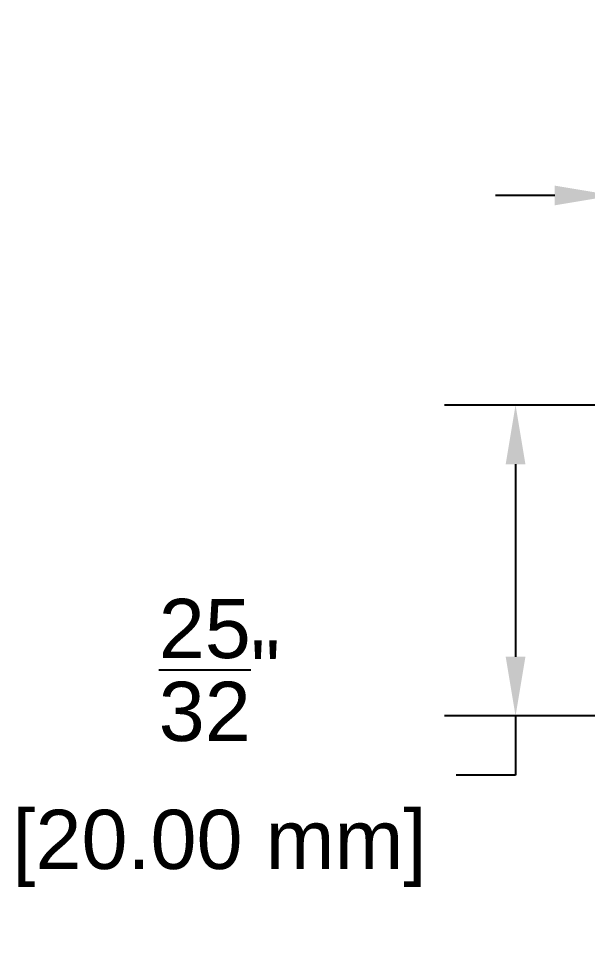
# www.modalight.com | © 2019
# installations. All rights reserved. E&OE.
# Model space of a CAD drawing. Header units: inches. Extents: x -1.7 to 16.2, y -1.2 to 15.
# Drawn here: x -1.325 to 0.116, y 3.158 to 5.484 of the extents above; entities that cross this region are included whole.
import ezdxf

# ---------------------------------------------------------------- set-up
doc = ezdxf.new("R2010")
doc.units = ezdxf.units.IN
doc.header["$MEASUREMENT"] = 0
doc.layers.get('Defpoints').update_dxf_attribs({"color": 1})
doc.styles.get("Standard").update_dxf_attribs({"font": 'Arial.ttf'})
doc.dimstyles.new('.1 DIM', dxfattribs={"dimscale": 0, "dimtxt": 0.15, "dimasz": 0.15, "dimexe": 0.18, "dimexo": 0.0625, "dimgap": 0.09, "dimtad": 0, "dimtih": 1, "dimtoh": 1, "dimdec": 5, "dimzin": 0, "dimdsep": 46, "dimlunit": 4, "dimtxsty": 'Standard', "dimcen": 0.09, "dimadec": 0, "dimazin": 0, "dimtfac": 1, "dimtdec": 5, "dimtofl": 0, "dimtmove": 0, "dimatfit": 3, "dimfxl": 1, "dimtolj": 1, "dimtzin": 0, "dimarcsym": 0})

# ---------------------------------------------------------------- blocks, each defined once
blk = doc.blocks.new('*D17')
at = {"layer": 'Defpoints', "color": 0, "lineweight": -2, "transparency": 16777216}
for p, q in [((0.1825, 4.0943), (0.1825, 5.2153)), ((1.5503, 4.0943), (1.5503, 5.2153)), ((0.0325, 5.0353), (-0.1175, 5.0353)), ((1.7003, 5.0353), (1.8503, 5.0353))]:
    blk.add_line(p, q, dxfattribs=at)
at = {"layer": 'Defpoints', "color": 0, "transparency": 16777216}
for p in [(1.5503, 5.0353), (0.1825, 4.0318), (1.5503, 4.0318)]:
    blk.add_point(p, dxfattribs=at)
for points in [[(0.0325, 5.0603), (0.0325, 5.0103), (0.1825, 5.0353)], [(1.7003, 5.0603), (1.7003, 5.0103), (1.5503, 5.0353)]]:
    blk.add_solid(points, dxfattribs=at)
at = {"layer": 'Defpoints', "color": 0, "transparency": 16777216, "char_height": 0.15, "attachment_point": 5}
for s, insert in [('\\A1;1{\\H1x;\\S3/8;}"', (0.8664, 5.3017)), ('\\A1;[34.74 mm]', (0.8664, 4.8498))]:
    blk.add_mtext(s, dxfattribs=dict(at, insert=insert))
blk = doc.blocks.new('*D18')
at = {"layer": 'Defpoints', "color": 0, "lineweight": -2, "transparency": 16777216}
for p, q in [((0.8086, 4.5042), (-0.2466, 4.5042)), ((-0.0666, 4.3542), (-0.0666, 3.8668)), ((0.8086, 3.7168), (-0.2466, 3.7168)), ((-0.0666, 3.7168), (-0.0666, 3.5668)), ((-0.0666, 3.5668), (-0.2166, 3.5668))]:
    blk.add_line(p, q, dxfattribs=at)
at = {"layer": 'Defpoints', "color": 0, "transparency": 16777216}
for p in [(0.8711, 4.5042), (-0.0666, 3.7168), (0.8711, 3.7168)]:
    blk.add_point(p, dxfattribs=at)
for points in [[(-0.0916, 4.3542), (-0.0416, 4.3542), (-0.0666, 4.5042)], [(-0.0916, 3.8668), (-0.0416, 3.8668), (-0.0666, 3.7168)]]:
    blk.add_solid(points, dxfattribs=at)
at = {"layer": 'Defpoints', "color": 0, "transparency": 16777216, "char_height": 0.15, "attachment_point": 5}
for s, insert in [('\\A1;{\\H1x;\\S25/32;}"', (-0.8162, 3.8333)), ('\\A1;[20.00 mm]', (-0.8162, 3.3814))]:
    blk.add_mtext(s, dxfattribs=dict(at, insert=insert))

msp = doc.modelspace()

# ---------------------------------------------------------------- dimensions: what is measured, and where the dimension line sits
at = {"layer": 'Defpoints'}
dim = msp.add_linear_dim(base=(1.550274, 5.035274), p1=(0.182463, 4.031799), p2=(1.550274, 4.031799), dimstyle='.1 DIM', override={"dimscale": 1, "dimpost": '\\X'}, dxfattribs=at)
dim.commit()
dim.dimension.update_dxf_attribs({"geometry": '*D17', "text_midpoint": (0.866368, 5.035274)})
dim = msp.add_linear_dim(base=(-0.066629, 3.716836), p1=(0.871131, 4.504236), p2=(0.871131, 3.716836), angle=90, dimstyle='.1 DIM', override={"dimscale": 1, "dimpost": '\\X'}, dxfattribs=at)
dim.commit()
dim.dimension.update_dxf_attribs({"geometry": '*D18', "text_midpoint": (-0.816179, 3.566836)})

doc.saveas('drawing.dxf')
